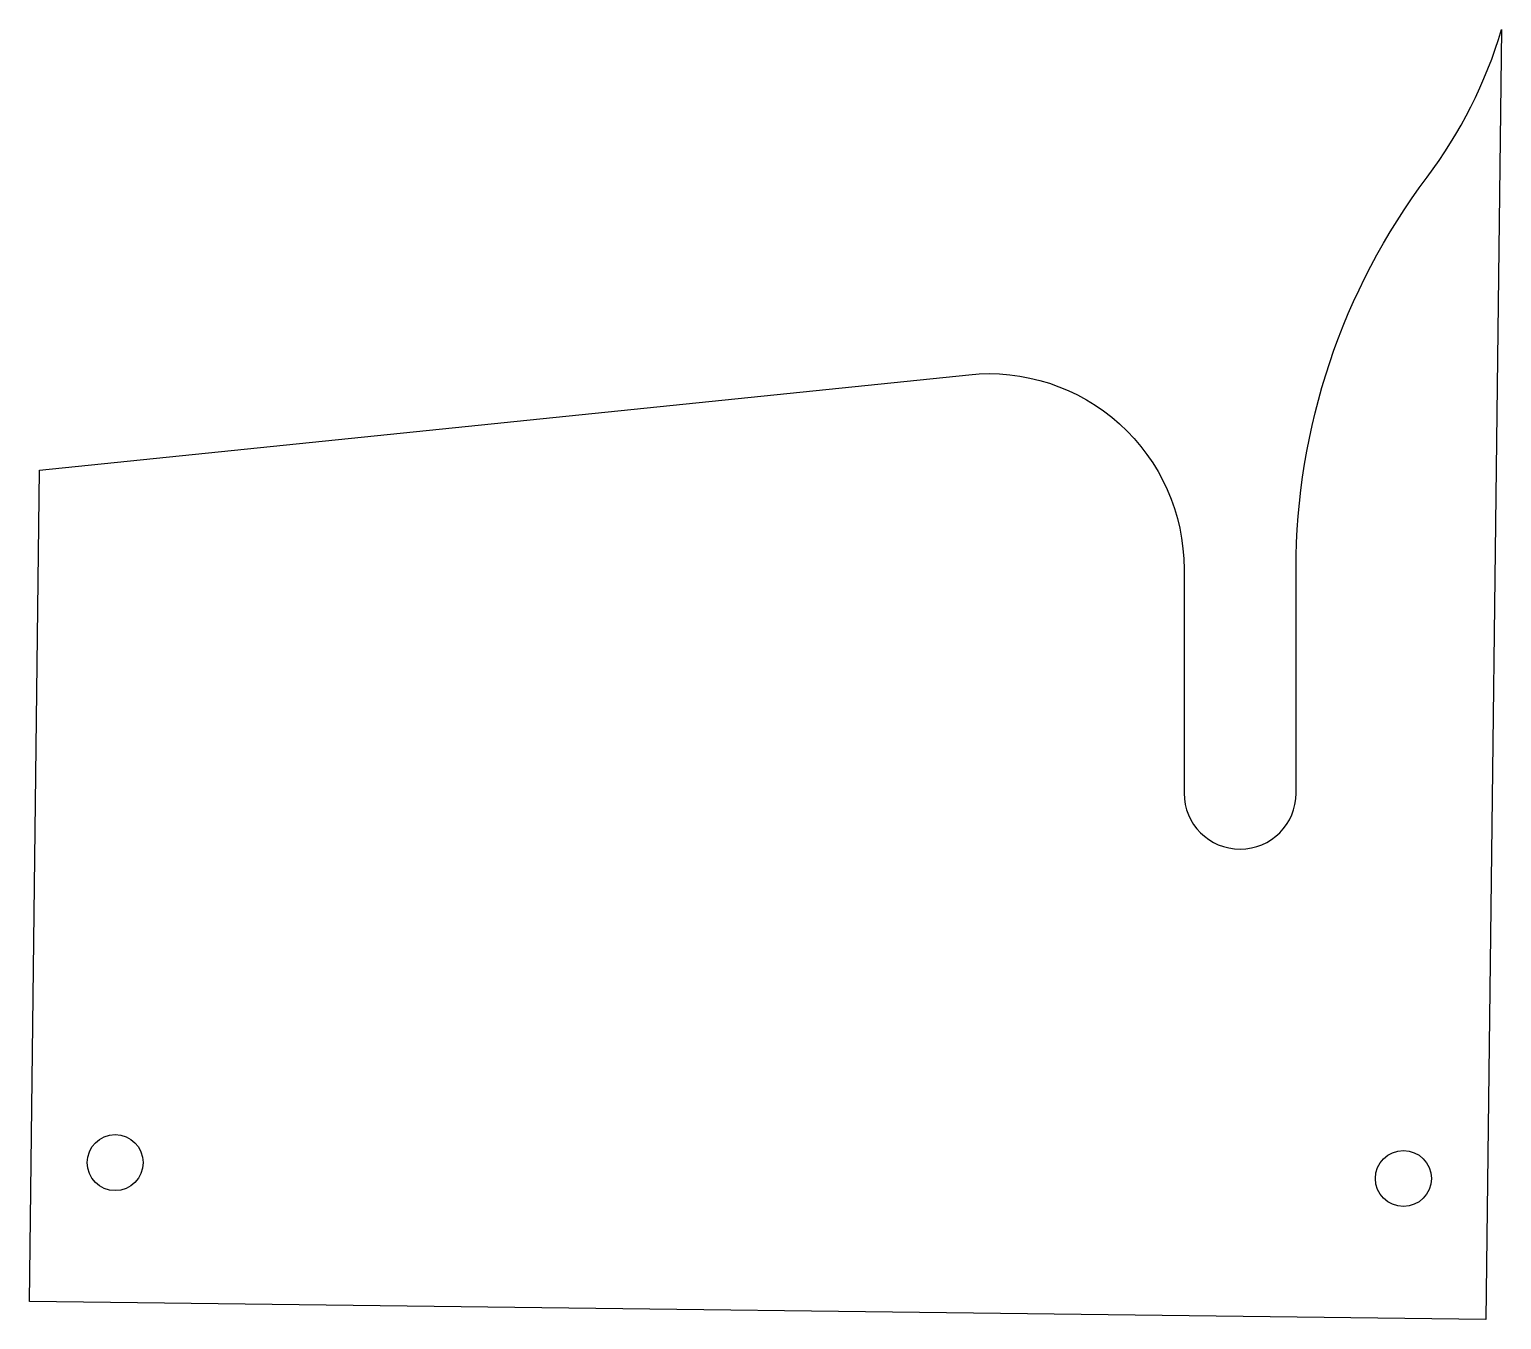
# Model space of a CAD drawing. Header units: millimetres. Extents: x -210.3 to -157.7, y 49.8 to 95.8.
import ezdxf

# ---------------------------------------------------------------- set-up
doc = ezdxf.new("R2010")
doc.units = ezdxf.units.MM
doc.layers.get('0').update_dxf_attribs({"linetype": 'CONTINUOUS'})

msp = doc.modelspace()

# ---------------------------------------------------------------- linework, layer by layer
msp.add_lwpolyline([(-176.751, 83.511, -0.444565), (-169.062, 76.572), (-169.062, 68.572, 1), (-165.062, 68.572), (-165.062, 76.572, -0.162708), (-160.387, 90.558, 0.089385), (-157.726, 95.837), (-158.293, 49.775), (-210.289, 50.414), (-209.924, 80.099)], format="xyb", close=True)
for centre in [(-207.228, 55.377), (-161.231, 54.811)]:
    msp.add_circle(centre, 1)

doc.saveas('drawing.dxf')
